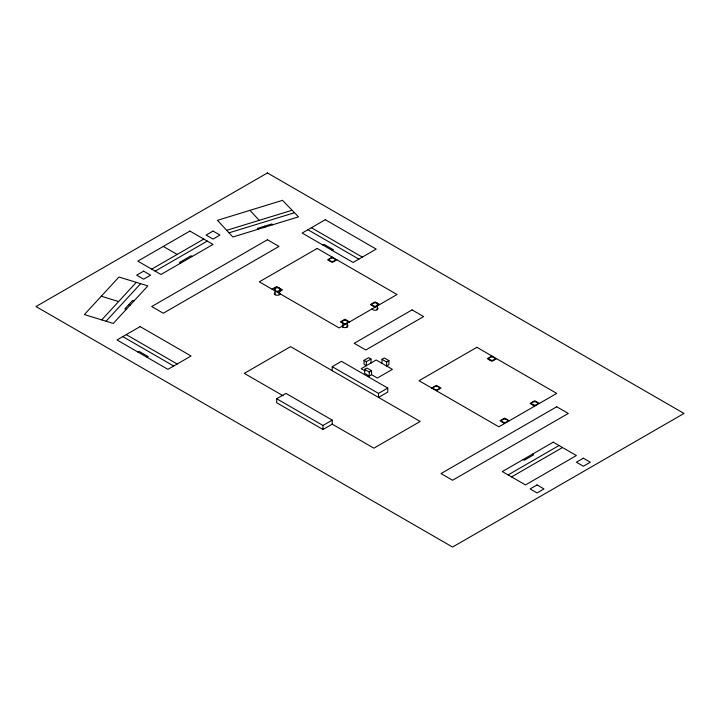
<?xml version="1.0" encoding="UTF-8"?>
<svg xmlns="http://www.w3.org/2000/svg" width="720" height="720" viewBox="0 0 720 720"><rect width="100%" height="100%" fill="white"/><g stroke="black" fill="none" stroke-linecap="round" stroke-linejoin="round"><path stroke-width="1.08" d="M101.727 319.896L136.296 282.357M106.065 321.228L140.634 283.689M130.185 305.091L113.283 323.442L84.384 314.568L118.962 277.029L147.861 285.903L130.185 305.091L128.745 304.65M151.713 269.145L203.787 239.076M155.187 271.143L207.261 241.083M137.826 351.981L138.987 351.315L148.239 356.661L147.087 357.327M322.974 245.088L324.126 244.422L333.387 249.768L332.226 250.434M272.061 289.188L276.687 286.515L282.474 289.854L277.839 292.527M332.226 257.121L327.6 259.785L332.226 262.458L336.861 259.785M279.576 288.18L279.333 294.723M347.274 320.58L347.04 327.132M377.361 303.21L377.127 309.762M332.226 424.134L322.974 429.48L276.687 402.759L276.687 398.745L285.939 393.399L332.226 420.129L332.226 424.134L373.887 448.182L420.174 421.461L290.574 346.635L244.287 373.365L283.041 395.73M332.226 366.678L341.487 361.332L387.774 388.062L387.774 392.067L378.513 397.413L378.513 393.399L332.226 366.678L332.226 370.692M370.989 359.001L366.363 361.674L366.363 365.679L364.05 364.338L364.05 360.333L368.676 357.66L370.989 359.001L370.989 363.006M371.574 374.697L369.261 376.038L364.626 373.365L364.626 369.351L366.939 368.019L371.574 370.692L371.574 374.697L377.361 378.036L392.4 369.351L376.2 360L361.161 368.685L365.013 370.908M381.987 359.334L384.3 357.993L388.926 360.666L388.926 364.68L386.613 366.012L386.613 362.007L381.987 359.334L381.987 363.339M364.626 369.351L369.261 372.024L371.574 370.692M386.613 362.007L388.926 360.666M276.687 398.745L322.974 425.475L332.226 420.129M378.513 393.399L387.774 388.062M431.739 388.062L436.374 385.389L441 388.062L436.374 390.735M491.913 355.995L487.287 358.668L491.913 361.332L496.539 358.668M508.113 474.912L559.026 445.509M511.587 476.91L562.5 447.516M265.275 227.043L264.573 226.188M226.683 230.328L291.708 210.375M228.996 232.83L294.012 212.877M134.028 300.915L132.588 300.474L124.902 308.817L126.342 309.258M101.286 296.217L118.629 301.545M311.4 227.718L362.313 257.121M307.926 229.725L358.839 259.119M379.674 304.551L375.039 301.878L370.413 304.551L375.039 307.224M539.361 403.425L534.726 400.752L530.1 403.425L534.726 406.098M349.587 321.921L344.961 319.248L340.326 321.921L344.961 324.594M342.639 320.58L342.873 327.132M509.274 420.795L504.639 418.122L500.013 420.795L504.639 423.468M274.374 287.847L275.202 288.324L275.202 294.723M279.333 290.709L280.161 291.186M192.213 256.446L191.061 255.78L179.487 262.458L180.639 263.133M532.413 454.194L533.574 454.869L524.313 460.215L523.161 459.54M364.05 360.333L366.363 361.674M163.287 246.429L177.174 254.448M126.261 334.611L177.174 364.005M122.787 336.618L173.7 366.012M249.975 210.339L259.2 220.347M272.502 224.829L271.8 223.974L257.346 228.411L258.048 229.266M369.261 372.024L369.261 376.038M322.974 425.475L322.974 429.48M280.179 293.274A2.943 1.701 0 0 1 279.639 294.534L279.108 294.858A2.943 1.701 0 0 1 275.517 294.894L274.968 294.588A2.943 1.701 0 0 1 274.518 292.905M377.595 307.71A2.943 1.701 0 0 1 375.804 310.203A2.943 1.701 0 0 1 372.096 308.556M347.508 325.08A2.943 1.701 0 0 1 345.717 327.573A2.943 1.701 0 0 1 342.009 325.926M275.427 288.189L274.896 288.513A2.943 1.701 0 0 0 274.968 290.583L275.517 290.889A2.943 1.701 0 0 0 279.108 290.844L279.639 290.529A2.943 1.701 0 0 0 279.567 288.459L279.009 288.153A2.943 1.701 0 0 0 275.427 288.189M267.426 172.944L36 306.558L452.574 547.056L684 413.442L267.426 172.944M189.9 231.066L137.826 261.126L160.974 274.491L213.039 244.422L189.9 231.066M143.613 271.143L136.674 275.157L143.613 279.162L150.561 275.157L143.613 271.143M213.039 231.066L206.1 235.071L213.039 239.076L219.987 235.071L213.039 231.066M267.426 239.751L151.713 306.558L163.287 313.236L279 246.429L267.426 239.751M140.139 326.592L117 339.957L167.913 369.351L191.061 355.995L140.139 326.592M325.287 219.708L302.139 233.064L353.061 262.458L376.2 249.102L325.287 219.708M317.187 248.436L259.326 281.835L339.174 327.933L397.026 294.525L317.187 248.436M412.074 309.897L354.213 343.296L365.787 349.983L423.639 316.575L412.074 309.897M476.874 347.31L419.013 380.709L498.861 426.807L556.713 393.408L476.874 347.31M556.713 406.764L441 473.571L452.574 480.249L568.287 413.442L556.713 406.764M553.239 442.17L502.326 471.564L525.474 484.929L576.387 455.535L553.239 442.17M537.039 484.929L530.1 488.934L537.039 492.948L543.987 488.934L537.039 484.929M583.326 458.208L576.387 462.213L583.326 466.227L590.274 462.213L583.326 458.208M282.492 200.358L217.467 220.32L232.83 237.006L298.512 216.846L282.492 200.358M490.248 360.063A2.943 1.701 0 0 0 494.847 358.794A2.943 1.701 0 0 0 490.644 357.129A2.943 1.701 0 0 0 490.248 360.063M343.485 323.397A2.943 1.701 0 0 0 347.904 321.921A2.943 1.701 0 0 0 343.485 320.445A2.943 1.701 0 0 0 343.485 323.397M330.759 261.261A2.943 1.701 0 0 0 335.178 259.785A2.943 1.701 0 0 0 330.759 258.318A2.943 1.701 0 0 0 330.759 261.261M373.572 306.027A2.943 1.701 0 0 0 377.991 304.551A2.943 1.701 0 0 0 373.572 303.075A2.943 1.701 0 0 0 373.572 306.027M434.88 389.529A2.943 1.701 0 0 0 439.317 388.071A2.943 1.701 0 0 0 434.916 386.577A2.943 1.701 0 0 0 434.88 389.529M533.259 404.901A2.943 1.701 0 0 0 537.678 403.425A2.943 1.701 0 0 0 533.259 401.949A2.943 1.701 0 0 0 533.259 404.901M503.172 422.271A2.943 1.701 0 0 0 507.591 420.795A2.943 1.701 0 0 0 503.172 419.319A2.943 1.701 0 0 0 503.172 422.271"/></g></svg>
